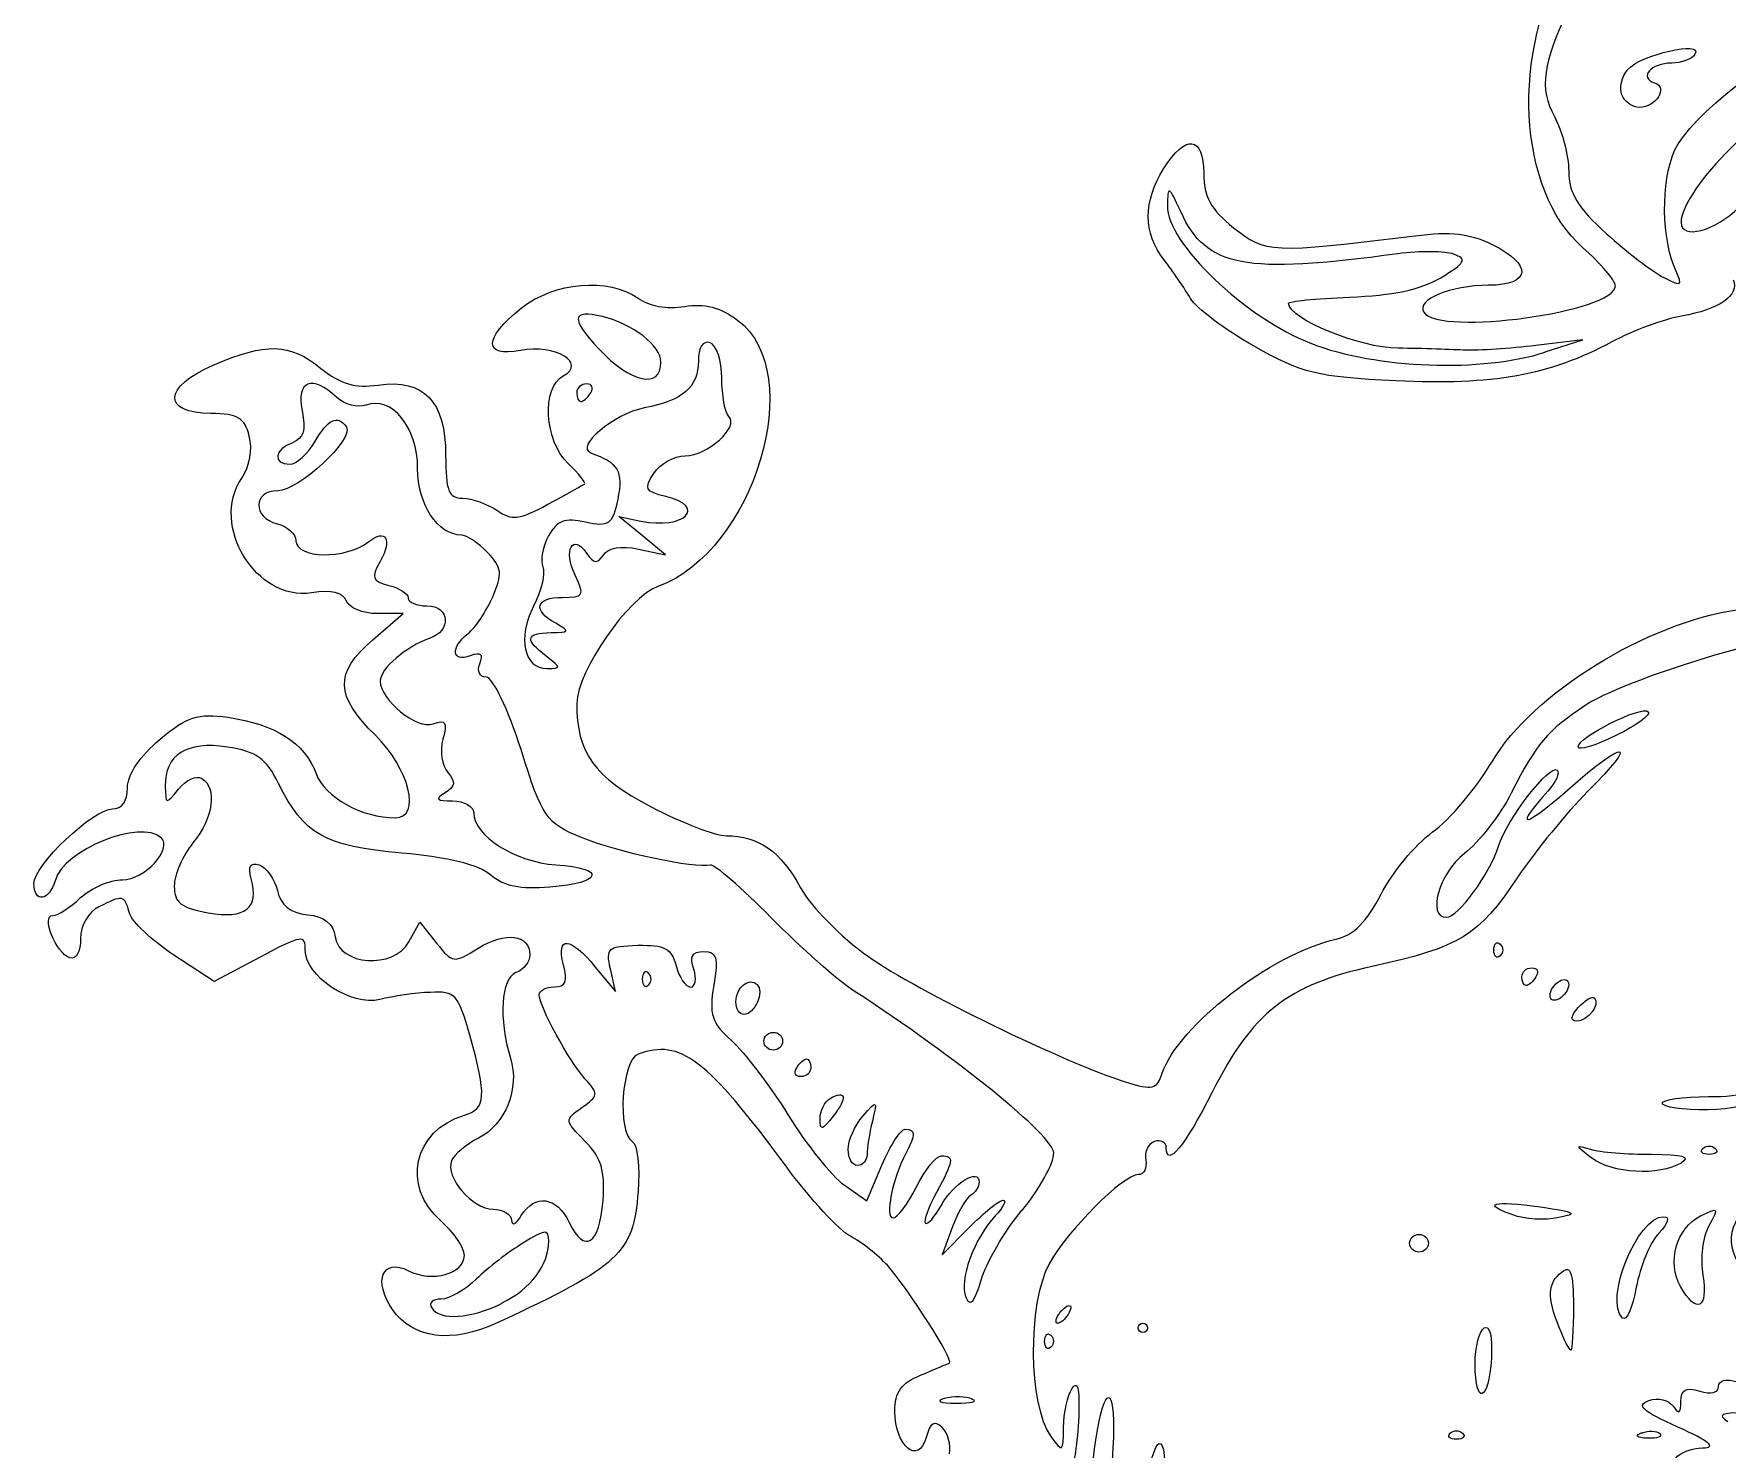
# Model space of a CAD drawing. Extents: x 2.4 to 13.2, y 1.8 to 13.4.
# Drawn here: x 2.386 to 6.044, y 8.006 to 11.063 of the extents above; entities that cross this region are included whole.
import ezdxf

# ---------------------------------------------------------------- set-up
doc = ezdxf.new("R2010")
doc.units = 0
doc.layers.add('Layer_1', color=7, linetype='CONTINUOUS')

msp = doc.modelspace()

# ---------------------------------------------------------------- linework, layer by layer
at = {"layer": 'Layer_1', "color": 7}
for points in [[(5.816628, 10.93083)], [(3.740579, 10.35385)], [(3.588992, 10.28755)], [(5.722063, 9.52253)], [(5.60075, 9.02623)], [(3.902374, 8.97206)], [(5.661405, 8.98553)], [(3.963055, 8.88696)], [(4.033814, 8.82946)], [(4.084319, 8.7191)], [(5.991611, 8.65525)], [(5.580812, 8.51178)], [(5.358123, 8.45058)], [(5.943459, 8.35699)], [(4.599915, 8.29683)], [(5.681125, 8.26879)], [(5.818086, 8.28891)], [(4.771775, 8.26783)], [(5.445703, 8.04004)]]:
    msp.add_lwpolyline(points, close=True, dxfattribs=at)
for points in [[(5.651276, 10.37585), (5.732153, 10.40205), (5.631061, 10.38975)], [(5.651267, 10.37538), (5.651276, 10.37585)], [(3.692001, 9.94997), (3.750743, 9.93767), (3.70019, 9.97917), (3.649636, 10.02067), (3.697081, 10.01057)], [(3.118147, 9.75406), (3.183314, 9.81046), (3.127633, 9.81046)], [(3.493082, 9.71789), (3.492953, 9.71897)], [(3.195747, 9.10136), (3.219781, 9.14396), (3.255593, 9.09886)], [(2.873539, 9.06804), (2.774964, 9.01594), (2.688375, 9.07284)], [(5.540093, 9.08403), (5.540093, 9.08373)], [(3.59873, 9.0471), (3.642233, 8.9943), (3.631337, 9.0432)], [(3.713682, 9.03379), (3.713682, 9.03409)], [(5.722465, 8.95953), (5.72247, 8.95943)], [(5.904032, 8.75292), (5.904032, 8.75275)], [(4.145095, 8.653), (4.145031, 8.6532)], [(5.7512, 8.63465), (5.7512, 8.63435)], [(4.136325, 8.57646), (4.185084, 8.54206), (4.217771, 8.61946)], [(4.520651, 8.52246), (4.520707, 8.52097)], [(4.369868, 8.48427), (4.348133, 8.42527), (4.406304, 8.48427)], [(3.397336, 8.32086), (3.397337, 8.32142)], [(4.569586, 8.23903), (4.569586, 8.23873)], [(5.499663, 8.18981), (5.499654, 8.19021)], [(4.413323, 8.11293), (4.413312, 8.11435)], [(5.859793, 8.04132), (5.859806, 8.04032)]]:
    msp.add_lwpolyline(points, dxfattribs=at)
for points in [[(5.731895, 10.60123), (5.590593, 10.72591), (5.575995, 11.02457), (5.701029, 11.23282)], [(5.706115, 11.12797), (5.64444, 10.99554), (5.637303, 10.946), (5.67099, 10.88421)], [(5.82963, 10.98603), (5.856642, 11.01803), (5.994407, 11.04913), (5.974639, 11.01873)], [(5.974639, 11.01873), (5.967879, 11.00783), (5.945194, 10.99983), (5.924281, 10.99983)], [(5.930667, 10.81094), (5.961975, 10.88204), (6.157855, 11.03677), (6.216501, 11.03677)], [(5.816619, 10.93083), (5.810649, 10.94563), (5.816471, 10.97043), (5.82963, 10.98603)], [(5.924281, 10.99983), (5.879792, 10.99983), (5.852384, 10.96823), (5.887299, 10.95723)], [(5.887299, 10.95723), (5.917534, 10.94713), (5.890619, 10.90403), (5.854483, 10.90403)], [(5.854483, 10.90403), (5.839629, 10.90403), (5.822612, 10.91623), (5.816628, 10.93083)], [(6.176409, 10.88623), (6.148165, 10.92953), (5.944485, 10.72702), (5.944485, 10.65556)], [(5.67099, 10.88421), (5.687891, 10.85321), (5.701761, 10.80011), (5.701761, 10.76632)], [(4.826572, 10.77128), (4.873954, 10.84738), (4.913199, 10.84298), (4.913199, 10.76118)], [(5.933917, 10.55027), (5.902002, 10.61897), (5.900463, 10.74236), (5.930667, 10.81094)], [(4.827204, 10.57523), (4.78244, 10.63333), (4.782204, 10.70014), (4.826572, 10.77128)], [(4.913199, 10.76118), (4.913199, 10.71108), (4.928388, 10.68358), (4.977941, 10.64413)], [(5.701761, 10.76632), (5.701761, 10.71942), (5.721126, 10.68742), (5.782875, 10.63167)], [(4.864202, 10.67755), (4.837443, 10.73555), (4.835642, 10.73635), (4.834695, 10.69135)], [(4.834695, 10.69135), (4.833115, 10.61155), (5.002796, 10.44932), (5.145796, 10.39398)], [(5.944485, 10.65556), (5.944485, 10.61716), (6.018649, 10.63696), (6.069815, 10.68866)], [(5.332922, 10.58785), (5.000673, 10.54275), (4.91918, 10.55845), (4.864202, 10.67755)], [(4.977941, 10.64413), (5.047033, 10.58893), (5.05697, 10.58853), (5.369831, 10.62663)], [(5.369831, 10.62663), (5.445975, 10.63673), (5.489225, 10.63163), (5.536636, 10.60783)], [(5.782875, 10.63167), (5.827487, 10.59147), (5.883456, 10.54867), (5.907252, 10.53647)], [(4.88487, 10.49113), (4.872612, 10.51203), (4.846665, 10.54993), (4.827204, 10.57523)], [(5.453756, 10.58685), (5.434612, 10.59385), (5.380227, 10.59385), (5.332922, 10.58785)], [(5.425261, 10.53615), (5.478482, 10.56815), (5.483021, 10.57625), (5.453756, 10.58685)], [(5.536636, 10.60783), (5.624997, 10.56453), (5.620896, 10.51983), (5.528546, 10.51983)], [(5.80283, 10.51873), (5.80283, 10.52963), (5.770912, 10.56683), (5.731895, 10.60123)], [(3.438678, 10.47032), (3.509901, 10.52722), (3.627738, 10.53722), (3.691056, 10.49192)], [(5.228667, 10.49405), (5.321012, 10.49805), (5.381395, 10.50975), (5.425261, 10.53615)], [(5.907252, 10.53647), (5.945674, 10.51707), (5.948661, 10.51847), (5.933917, 10.55027)], [(5.528546, 10.51983), (5.446377, 10.51983), (5.371345, 10.48833), (5.388971, 10.46143)], [(5.388971, 10.46143), (5.422845, 10.40943), (5.80283, 10.46211), (5.80283, 10.51873)], [(6.057454, 10.5319), (6.071138, 10.4981), (6.026777, 10.4669), (5.945743, 10.4533)], [(3.437098, 10.37912), (3.35594, 10.36372), (3.356662, 10.40492), (3.438678, 10.47032)], [(3.61426, 10.45215), (3.546914, 10.46815), (3.544751, 10.44815), (3.6064, 10.38235)], [(3.691056, 10.49192), (3.715219, 10.47462), (3.753819, 10.46772), (3.791506, 10.47412)], [(3.791506, 10.47412), (3.835041, 10.48112), (3.868258, 10.47312), (3.906617, 10.44402)], [(5.022364, 10.388), (4.958998, 10.4238), (4.897125, 10.4702), (4.88487, 10.49113)], [(5.096178, 10.48035), (5.095861, 10.48535), (5.15536, 10.49125), (5.228667, 10.49405)], [(5.333658, 10.38365), (5.250048, 10.38465), (5.098977, 10.44665), (5.096178, 10.48035)], [(3.740636, 10.35385), (3.740636, 10.38905), (3.679266, 10.43675), (3.61426, 10.45215)], [(3.906617, 10.44402), (4.058325, 10.33085), (3.94222, 9.94428), (3.733947, 9.86915)], [(5.945743, 10.4533), (5.908527, 10.4473), (5.840659, 10.4219), (5.794927, 10.3974)], [(2.77349, 10.34726), (2.888377, 10.39676), (2.936881, 10.39536), (3.005995, 10.34026)], [(3.529408, 10.32402), (3.581532, 10.35172), (3.511847, 10.39342), (3.437098, 10.37912)], [(3.846769, 10.39567), (3.831066, 10.40067), (3.8215, 10.38557), (3.8215, 10.35667)], [(3.872038, 10.31917), (3.872038, 10.35677), (3.860662, 10.39117), (3.846769, 10.39567)], [(5.145796, 10.39398), (5.28609, 10.33968), (5.515359, 10.33128), (5.651267, 10.37538)], [(5.794927, 10.3974), (5.660031, 10.325), (5.538384, 10.3031), (5.328255, 10.3135)], [(5.631061, 10.38975), (5.575459, 10.38275), (5.507219, 10.37885), (5.479417, 10.37965)], [(3.6064, 10.38235), (3.675011, 10.30855), (3.740579, 10.29455), (3.740579, 10.35385)], [(3.8215, 10.35667), (3.8215, 10.29967), (3.788059, 10.27057), (3.704353, 10.25475)], [(5.328255, 10.3135), (5.156853, 10.3215), (5.125927, 10.3296), (5.022364, 10.388)], [(5.479417, 10.37965), (5.451615, 10.38065), (5.386024, 10.38365), (5.333658, 10.38365)], [(2.769, 10.24293), (2.661756, 10.24393), (2.664143, 10.30023), (2.77349, 10.34726)], [(3.040117, 10.27755), (2.987721, 10.32725), (2.951572, 10.31345), (2.96516, 10.24905)], [(3.005995, 10.34026), (3.048986, 10.30616), (3.079622, 10.29716), (3.129663, 10.30426)], [(3.129663, 10.30426), (3.228446, 10.31826), (3.275458, 10.26936), (3.275458, 10.15265)], [(3.539986, 10.13495), (3.488952, 10.18335), (3.482511, 10.2991), (3.529408, 10.32402)], [(3.887261, 10.23627), (3.878931, 10.24427), (3.872038, 10.28157), (3.872038, 10.31917)], [(3.214931, 10.12413), (3.214931, 10.21343), (3.159347, 10.28126), (3.102976, 10.26075)], [(3.580022, 10.30665), (3.568165, 10.30665), (3.558598, 10.29865), (3.558598, 10.28755)], [(3.558598, 10.28755), (3.558598, 10.27665), (3.562608, 10.26845), (3.567568, 10.26845)], [(3.567568, 10.26845), (3.572528, 10.26845), (3.582149, 10.27645), (3.588992, 10.28755)], [(3.588992, 10.28755), (3.595882, 10.29845), (3.591872, 10.30665), (3.580022, 10.30665)], [(2.96516, 10.24905), (2.97413, 10.20675), (2.96869, 10.18885), (2.944442, 10.17975)], [(3.102976, 10.26075), (3.085062, 10.25475), (3.056765, 10.26175), (3.040117, 10.27755)], [(3.704353, 10.25475), (3.639283, 10.24245), (3.553463, 10.17035), (3.588986, 10.15775)], [(2.851264, 10.19403), (2.841005, 10.23333), (2.826092, 10.24223), (2.769, 10.24293)], [(3.061105, 10.21345), (3.078073, 10.18745), (2.957755, 10.0759), (2.912746, 10.0759)], [(2.992478, 10.18135), (3.02031, 10.23065), (3.042968, 10.24125), (3.061105, 10.21345)], [(3.7929, 10.15147), (3.840986, 10.15147), (3.910478, 10.21397), (3.887261, 10.23627)], [(2.83484, 10.10303), (2.851937, 10.12843), (2.858699, 10.16573), (2.851264, 10.19403)], [(2.944442, 10.17975), (2.904929, 10.16535), (2.900875, 10.13345), (2.938512, 10.13345)], [(2.938512, 10.13345), (2.953253, 10.13345), (2.977593, 10.15505), (2.992478, 10.18135)], [(3.275458, 10.15265), (3.275458, 10.07585), (3.281708, 10.05975), (3.312023, 10.05975)], [(3.575365, 10.09045), (3.579055, 10.09245), (3.563187, 10.11295), (3.539986, 10.13495)], [(3.588986, 10.15775), (3.648224, 10.13695), (3.659665, 10.11735), (3.64715, 10.05805)], [(3.72533, 10.11347), (3.73911, 10.13437), (3.769506, 10.15147), (3.7929, 10.15147)], [(2.985715, 9.85546), (2.865573, 9.83746), (2.765998, 10.00079), (2.83484, 10.10303)], [(3.309436, 9.98028), (3.25837, 9.98028), (3.214931, 10.04638), (3.214931, 10.12413)], [(3.750791, 10.06347), (3.706214, 10.07437), (3.703234, 10.07997), (3.72533, 10.11347)], [(2.912746, 10.0759), (2.858748, 10.0759), (2.857818, 10.0181), (2.911476, 10.0047)], [(3.496323, 10.04675), (3.536092, 10.06835), (3.571664, 10.08805), (3.575365, 10.09045)], [(3.697081, 10.01057), (3.791041, 9.99097), (3.842508, 10.04157), (3.750791, 10.06347)], [(3.312023, 10.05975), (3.332149, 10.05975), (3.365556, 10.04755), (3.386307, 10.03365)], [(3.386307, 10.03365), (3.418867, 10.01115), (3.43388, 10.01275), (3.496323, 10.04675)], [(3.64715, 10.05805), (3.635293, 10.00185), (3.628691, 9.99715), (3.577545, 10.00785)], [(2.911476, 10.0047), (2.933716, 9.9987), (2.951918, 9.9828), (2.951918, 9.9681)], [(3.109106, 9.9661), (3.146825, 9.9954), (3.160989, 9.9711), (3.134038, 9.9234)], [(3.577545, 10.00785), (3.532984, 10.01795), (3.516112, 10.01185), (3.497845, 9.97865)], [(2.951918, 9.9681), (2.951918, 9.929), (3.059915, 9.9271), (3.109106, 9.9661)], [(3.366111, 9.94238), (3.346242, 9.96318), (3.320733, 9.98028), (3.309436, 9.98028)], [(3.497845, 9.97865), (3.485026, 9.95595), (3.47945, 9.92565), (3.485347, 9.91125)], [(3.554939, 9.89377), (3.52935, 9.94697), (3.549819, 9.98557), (3.579983, 9.94107)], [(3.616179, 9.93707), (3.627396, 9.95337), (3.653594, 9.95787), (3.692001, 9.94997)], [(3.134038, 9.9234), (3.113912, 9.8877), (3.116509, 9.8806), (3.152609, 9.8716)], [(3.377167, 9.84708), (3.398782, 9.89658), (3.397228, 9.90968), (3.366111, 9.94238)], [(3.579983, 9.94107), (3.595365, 9.91827), (3.602383, 9.91767), (3.616179, 9.93707)], [(3.485347, 9.91125), (3.491117, 9.89675), (3.482147, 9.85875), (3.465286, 9.82655)], [(3.527892, 9.84567), (3.574039, 9.84567), (3.576171, 9.84967), (3.554939, 9.89377)], [(3.060896, 9.83776), (3.053206, 9.85666), (3.029843, 9.86206), (2.985715, 9.85546)], [(3.152609, 9.8716), (3.175667, 9.8656), (3.194558, 9.8536), (3.194558, 9.8443)], [(3.194558, 9.8443), (3.194558, 9.8342), (3.21276, 9.8274), (3.235, 9.8274)], [(3.323954, 9.76748), (3.339497, 9.77968), (3.363387, 9.81538), (3.377167, 9.84708)], [(3.513151, 9.78957), (3.462261, 9.81757), (3.4696, 9.84567), (3.527892, 9.84567)], [(3.733947, 9.86915), (3.670062, 9.84615), (3.559374, 9.68647), (3.558837, 9.61658)], [(3.127633, 9.81046), (3.096997, 9.81046), (3.066969, 9.82266), (3.060896, 9.83776)], [(3.235, 9.8274), (3.284976, 9.8274), (3.288871, 9.7731), (3.24012, 9.7567)], [(3.465286, 9.82655), (3.429939, 9.75935), (3.44468, 9.69088), (3.494352, 9.69179)], [(5.536928, 9.49179), (5.624556, 9.63907), (5.870068, 9.79083), (6.065601, 9.81857)], [(3.492953, 9.71897), (3.4453, 9.75317), (3.448424, 9.76887), (3.503052, 9.76957)], [(3.503052, 9.76957), (3.543687, 9.77025), (3.54476, 9.77157), (3.513151, 9.78957)], [(3.123757, 9.54771), (3.035933, 9.63361), (3.034619, 9.6817), (3.118147, 9.75406)], [(3.24012, 9.7567), (3.190303, 9.74), (3.133966, 9.6912), (3.133966, 9.665)], [(3.328444, 9.71938), (3.288466, 9.70478), (3.285502, 9.73718), (3.323954, 9.76748)], [(6.166909, 9.75825), (6.019192, 9.72865), (5.801181, 9.65464), (5.737636, 9.61226)], [(3.34929, 9.70228), (3.35762, 9.72288), (3.35185, 9.72798), (3.328444, 9.71938)], [(3.36307, 9.67328), (3.348649, 9.67328), (3.342624, 9.68588), (3.34929, 9.70228)], [(3.494352, 9.69179), (3.525566, 9.69247), (3.525469, 9.69379), (3.493082, 9.71789)], [(3.133966, 9.665), (3.133966, 9.624), (3.213602, 9.55958), (3.248565, 9.5724)], [(3.438251, 9.51667), (3.410195, 9.60517), (3.377475, 9.67328), (3.36307, 9.67328)], [(2.658084, 9.53888), (2.717803, 9.58858), (2.739578, 9.59568), (2.804681, 9.58658)], [(2.804681, 9.58658), (2.907166, 9.57208), (2.971047, 9.53148), (2.995374, 9.4653)], [(3.558837, 9.61658), (3.558204, 9.51043), (3.596123, 9.45739), (3.719206, 9.39317)], [(5.737636, 9.61226), (5.654967, 9.55716), (5.632686, 9.53076), (5.577828, 9.42301)], [(5.722063, 9.52253), (5.722063, 9.54403), (5.858972, 9.61273), (5.873779, 9.59863)], [(5.873779, 9.59863), (5.880249, 9.59263), (5.848789, 9.56933), (5.80381, 9.54713)], [(3.248565, 9.5724), (3.275644, 9.5825), (3.279618, 9.5764), (3.269475, 9.5391)], [(2.58795, 9.43454), (2.58795, 9.46294), (2.614677, 9.50274), (2.658084, 9.53888)], [(2.803881, 9.52226), (2.716137, 9.53586), (2.6685, 9.50576), (2.669541, 9.43766)], [(2.914393, 9.44356), (2.887346, 9.49806), (2.866852, 9.51266), (2.803881, 9.52226)], [(3.167212, 9.3694), (3.223004, 9.3694), (3.196967, 9.47616), (3.123757, 9.54771)], [(3.269475, 9.5391), (3.262585, 9.5142), (3.267235, 9.4819), (3.280053, 9.4673)], [(3.568792, 9.32681), (3.492009, 9.35841), (3.485391, 9.36811), (3.438251, 9.51667)], [(5.699621, 9.42994), (5.82686, 9.54167), (5.855941, 9.53876), (5.742594, 9.42594)], [(5.80381, 9.54713), (5.758847, 9.52483), (5.722061, 9.51383), (5.722063, 9.52253)], [(5.407137, 9.33813), (5.444199, 9.36493), (5.502603, 9.43413), (5.536928, 9.49179)], [(5.549925, 9.30794), (5.5685, 9.36684), (5.661298, 9.48708), (5.676832, 9.47234)], [(2.698511, 9.43166), (2.714054, 9.45106), (2.73655, 9.46146), (2.748424, 9.45456)], [(2.748424, 9.45456), (2.78257, 9.43466), (2.773596, 9.36826), (2.729565, 9.31516)], [(3.181441, 9.29307), (3.01355, 9.30837), (2.969202, 9.33327), (2.914393, 9.44356)], [(2.995374, 9.4653), (3.014265, 9.4139), (3.093917, 9.3694), (3.167212, 9.3694)], [(3.280053, 9.4673), (3.297711, 9.4471), (3.296316, 9.4368), (3.274123, 9.4235)], [(5.676832, 9.47234), (5.683052, 9.46634), (5.674302, 9.44644), (5.657656, 9.42794)], [(2.555599, 9.38854), (2.576269, 9.38854), (2.58795, 9.40514), (2.58795, 9.43454)], [(2.669541, 9.43766), (2.670173, 9.39766), (2.671461, 9.39746), (2.698511, 9.43166)], [(3.274123, 9.4235), (3.251691, 9.41), (3.255456, 9.406), (3.290579, 9.4058)], [(3.290579, 9.4058), (3.315608, 9.40566), (3.336069, 9.3937), (3.336069, 9.3802)], [(5.577828, 9.42301), (5.55369, 9.37551), (5.508018, 9.31661), (5.476363, 9.29216)], [(5.657656, 9.42794), (5.581672, 9.34404), (5.603001, 9.34494), (5.699621, 9.42994)], [(5.742594, 9.42594), (5.698219, 9.38164), (5.63039, 9.29874), (5.59186, 9.24161)], [(2.385761, 9.22744), (2.385761, 9.26724), (2.513627, 9.38854), (2.555599, 9.38854)], [(2.6612, 9.32574), (2.616671, 9.36794), (2.450168, 9.30104), (2.431523, 9.23344)], [(3.336069, 9.3802), (3.336069, 9.3307), (3.425495, 9.27404), (3.513341, 9.26787)], [(3.719206, 9.39317), (3.784901, 9.35897), (3.858095, 9.33077), (3.881854, 9.33077)], [(3.881854, 9.33077), (3.95117, 9.33077), (4.000362, 9.29627), (4.042294, 9.21832)], [(5.296463, 9.20455), (5.320283, 9.25115), (5.370081, 9.31131), (5.407137, 9.33813)], [(2.577126, 9.23544), (2.624299, 9.23544), (2.686245, 9.30204), (2.6612, 9.32574)], [(2.729565, 9.31516), (2.707325, 9.28836), (2.689123, 9.24646), (2.689123, 9.22186)], [(3.3728, 9.24577), (3.347083, 9.26787), (3.28166, 9.28407), (3.181441, 9.29307)], [(3.847419, 9.26721), (3.813946, 9.25921), (3.645922, 9.29521), (3.568792, 9.32681)], [(5.437652, 9.15451), (5.462704, 9.15451), (5.530986, 9.24781), (5.549925, 9.30794)], [(2.855445, 9.23786), (2.847915, 9.26496), (2.853205, 9.27396), (2.872542, 9.26796)], [(2.872542, 9.26796), (2.887765, 9.26296), (2.905486, 9.23816), (2.911783, 9.21266)], [(3.513341, 9.26787), (3.623949, 9.26087), (3.615553, 9.22887), (3.500362, 9.21957)], [(3.978842, 9.15367), (3.915245, 9.21817), (3.856104, 9.26927), (3.847419, 9.26721)], [(5.476363, 9.29216), (5.421566, 9.24986), (5.394782, 9.15451), (5.437652, 9.15451)], [(2.431523, 9.23344), (2.419345, 9.18934), (2.385761, 9.18504), (2.385761, 9.22744)], [(2.486851, 9.19704), (2.509091, 9.21814), (2.54971, 9.23544), (2.577126, 9.23544)], [(2.689123, 9.22186), (2.689123, 9.18596), (2.703224, 9.17486), (2.762109, 9.16436)], [(2.762109, 9.16436), (2.843299, 9.14996), (2.873199, 9.17446), (2.855445, 9.23786)], [(3.500362, 9.21957), (3.436445, 9.21457), (3.401018, 9.22157), (3.3728, 9.24577)], [(5.59186, 9.24161), (5.505221, 9.11314), (5.468074, 9.09033), (5.277287, 9.04842)], [(2.426844, 9.15864), (2.437579, 9.15864), (2.464611, 9.17594), (2.486851, 9.19704)], [(2.592508, 9.16334), (2.581612, 9.20274), (2.577766, 9.20344), (2.525963, 9.17714)], [(2.911783, 9.21266), (2.919803, 9.18006), (2.939391, 9.16436), (2.976805, 9.16016)], [(4.042294, 9.21832), (4.063845, 9.17822), (4.129812, 9.11132), (4.188954, 9.06955)], [(5.199404, 9.10745), (5.237085, 9.11545), (5.266119, 9.14515), (5.296463, 9.20455)], [(2.463505, 9.06694), (2.433333, 9.07704), (2.400486, 9.15864), (2.426844, 9.15864)], [(2.525963, 9.17714), (2.503001, 9.16504), (2.486851, 9.13704), (2.486851, 9.10844)], [(2.688375, 9.07284), (2.640754, 9.10424), (2.597619, 9.14484), (2.592508, 9.16334)], [(2.976805, 9.16016), (3.014027, 9.15616), (3.032278, 9.14146), (3.036668, 9.11226)], [(4.15793, 8.99526), (4.123032, 9.01796), (4.042451, 9.08916), (3.978842, 9.15367)], [(2.972114, 9.08334), (2.972114, 9.11774), (2.965384, 9.11674), (2.873539, 9.06804)], [(3.036668, 9.11226), (3.045958, 9.05016), (3.162435, 9.04206), (3.195747, 9.10136)], [(3.345739, 9.08796), (3.404352, 9.12446), (3.457453, 9.11756), (3.457453, 9.07336)], [(3.530087, 9.0521), (3.513375, 9.1152), (3.544508, 9.1132), (3.59873, 9.0471)], [(2.486851, 9.10844), (2.486851, 9.08004), (2.477081, 9.06264), (2.463505, 9.06694)], [(3.133414, 8.9767), (3.071548, 8.9614), (2.972114, 9.0272), (2.972114, 9.08334)], [(3.255593, 9.09886), (3.290555, 9.05496), (3.292687, 9.05476), (3.345739, 9.08796)], [(3.457453, 9.07336), (3.457453, 9.05836), (3.443834, 9.04106), (3.427121, 9.03496)], [(3.631337, 9.0432), (3.621407, 9.088), (3.626377, 9.0923), (3.690735, 9.094)], [(3.690735, 9.094), (3.748851, 9.095), (3.763112, 9.088), (3.773191, 9.0499)], [(3.811358, 9.0423), (3.801908, 9.0703), (3.807668, 9.0807), (3.832814, 9.0807)], [(3.832814, 9.0807), (3.861239, 9.0807), (3.864973, 9.0682), (3.854669, 9.0071)], [(4.823718, 8.81768), (4.858098, 8.92044), (5.05919, 9.07554), (5.199404, 9.10745)], [(5.540093, 9.08373), (5.540093, 9.09783), (5.546163, 9.10353), (5.553585, 9.09663)], [(5.553585, 9.07113), (5.546165, 9.06413), (5.540093, 9.07013), (5.540093, 9.08403)], [(5.553585, 9.09663), (5.561005, 9.08963), (5.561005, 9.07813), (5.553585, 9.07113)], [(3.510251, 9.0042), (3.534831, 9.0042), (3.53967, 9.0163), (3.530087, 9.0521)], [(3.713682, 9.03409), (3.706312, 9.04109), (3.700222, 9.03509), (3.700222, 9.02119)], [(3.773191, 9.0499), (3.779921, 9.0246), (3.794101, 9.0039), (3.804788, 9.0039)], [(3.804788, 9.0039), (3.815366, 9.0039), (3.818407, 9.0212), (3.811358, 9.0423)], [(4.188954, 9.06955), (4.293682, 8.99555), (4.615153, 8.83905), (4.745602, 8.79858)], [(5.277287, 9.04842), (5.093602, 9.00812), (5.01838, 8.94892), (4.931624, 8.77681)], [(5.60075, 9.02623), (5.60075, 9.03713), (5.61038, 9.04533), (5.62217, 9.04533)], [(5.62217, 9.04533), (5.633947, 9.04533), (5.637969, 9.03733), (5.63108, 9.02623)], [(3.427121, 9.03496), (3.394851, 9.02276), (3.389354, 8.93546), (3.415584, 8.85011)], [(3.477723, 8.988), (3.477723, 8.996), (3.492304, 9.0042), (3.510251, 9.0042)], [(3.700222, 9.02119), (3.700222, 9.00709), (3.706312, 9.00129), (3.713682, 9.00829)], [(3.713682, 9.00829), (3.721052, 9.01529), (3.721052, 9.02679), (3.713682, 9.03379)], [(3.854669, 9.0071), (3.844251, 8.9447), (3.850019, 8.9265), (3.892852, 8.88835)], [(3.902391, 8.97216), (3.902391, 9.00316), (3.931009, 9.02606), (3.94873, 9.00926)], [(3.94873, 9.00926), (3.964433, 8.99426), (3.9428, 8.94446), (3.920448, 8.94446)], [(5.60966, 9.00713), (5.60476, 9.00713), (5.60075, 9.01513), (5.60075, 9.02623)], [(5.63108, 9.02623), (5.62422, 9.01533), (5.614557, 9.00713), (5.60966, 9.00713)], [(5.661405, 8.98553), (5.661405, 8.99643), (5.670505, 9.01003), (5.681625, 9.01653)], [(5.681625, 9.01653), (5.692745, 9.02253), (5.701845, 9.02053), (5.701845, 9.00953)], [(5.701845, 9.00953), (5.701845, 8.99863), (5.692745, 8.98503), (5.681625, 8.97853)], [(3.242612, 8.9924), (3.210614, 8.9914), (3.16147, 8.9844), (3.133414, 8.9767)], [(3.327647, 8.8997), (3.30294, 8.988), (3.296177, 8.9953), (3.242612, 8.9924)], [(3.576458, 8.80591), (3.541479, 8.84431), (3.477723, 8.96188), (3.477723, 8.988)], [(3.920448, 8.94446), (3.910518, 8.94446), (3.902374, 8.95696), (3.902374, 8.97206)], [(4.589295, 8.64563), (4.588663, 8.68203), (4.379954, 8.85139), (4.15793, 8.99526)], [(5.681625, 8.97853), (5.670505, 8.97253), (5.661405, 8.97453), (5.661405, 8.98553)], [(5.757298, 8.97983), (5.771318, 8.96653), (5.742829, 8.93023), (5.718395, 8.93023)], [(5.72247, 8.95943), (5.736522, 8.97553), (5.752199, 8.98473), (5.757298, 8.97983)], [(5.718395, 8.93023), (5.705, 8.93023), (5.706522, 8.94113), (5.722465, 8.95953)], [(3.31595, 8.72713), (3.362657, 8.74123), (3.364485, 8.76803), (3.327647, 8.8997)], [(4.010847, 8.61688), (3.839842, 8.84885), (3.782637, 8.89224), (3.691601, 8.85912)], [(3.963055, 8.88696), (3.963055, 8.89786), (3.972185, 8.90606), (3.983276, 8.90606)], [(3.983276, 8.90606), (3.994332, 8.90606), (4.003497, 8.89806), (4.003497, 8.88696)], [(3.691601, 8.85912), (3.655613, 8.84602), (3.645294, 8.68963), (3.679103, 8.6698)], [(3.892852, 8.88835), (3.920684, 8.86355), (3.975868, 8.79095), (4.01551, 8.72703)], [(3.983276, 8.86786), (3.97222, 8.86786), (3.963055, 8.87586), (3.963055, 8.88696)], [(4.003497, 8.88696), (4.003497, 8.87606), (3.994367, 8.86786), (3.983276, 8.86786)], [(3.415584, 8.85011), (3.435709, 8.78441), (3.404688, 8.70717), (3.346411, 8.67754)], [(4.042784, 8.81036), (4.030927, 8.81036), (4.026922, 8.81836), (4.033814, 8.82946)], [(4.033814, 8.82946), (4.040704, 8.84036), (4.050334, 8.84856), (4.055238, 8.84856)], [(4.064208, 8.82946), (4.064208, 8.81856), (4.054598, 8.81036), (4.042784, 8.81036)], [(4.055238, 8.84856), (4.060198, 8.84856), (4.064208, 8.84056), (4.064208, 8.82946)], [(4.745602, 8.79858), (4.803255, 8.78068), (4.812076, 8.78288), (4.823718, 8.81768)], [(6.207317, 8.83905), (6.207317, 8.79065), (6.100913, 8.73852), (6.002402, 8.73852)], [(3.569888, 8.74361), (3.605572, 8.76841), (3.6061, 8.77341), (3.576458, 8.80591)], [(4.10595, 8.7631), (4.140624, 8.7835), (4.144022, 8.7651), (4.113, 8.7251)], [(6.003498, 8.76715), (6.08094, 8.76715), (6.114517, 8.77805), (6.155139, 8.81365)], [(3.576458, 8.67091), (3.532074, 8.71571), (3.531929, 8.71731), (3.569888, 8.74361)], [(4.084367, 8.7192), (4.084367, 8.7364), (4.094137, 8.7563), (4.10595, 8.7631)], [(4.176853, 8.7251), (4.207569, 8.761), (4.208291, 8.7606), (4.197362, 8.7142)], [(4.931624, 8.77681), (4.873444, 8.66133), (4.832471, 8.6117), (4.832471, 8.65662)], [(5.904032, 8.75275), (5.904032, 8.76075), (5.948793, 8.76715), (6.003498, 8.76715)], [(6.002402, 8.73852), (5.9483, 8.73852), (5.904032, 8.74452), (5.904032, 8.75292)], [(3.265285, 8.49863), (3.179304, 8.57413), (3.205855, 8.69399), (3.31595, 8.72713)], [(4.01551, 8.72703), (4.055136, 8.66313), (4.109503, 8.59535), (4.136325, 8.57646)], [(4.113, 8.7251), (4.089013, 8.694), (4.084319, 8.693), (4.084319, 8.7191)], [(4.145031, 8.6532), (4.145031, 8.6722), (4.159291, 8.7046), (4.176853, 8.7251)], [(4.197362, 8.7142), (4.191112, 8.6878), (4.185825, 8.6555), (4.185825, 8.6423)], [(3.346411, 8.67754), (3.319748, 8.66394), (3.293551, 8.64224), (3.288247, 8.62904)], [(3.615507, 8.5428), (3.620467, 8.607), (3.611817, 8.6351), (3.576458, 8.67091)], [(4.217771, 8.61946), (4.235749, 8.66206), (4.258566, 8.69686), (4.268485, 8.69686)], [(4.268485, 8.69686), (4.291078, 8.69686), (4.291237, 8.68386), (4.269117, 8.64286)], [(4.832471, 8.65662), (4.832471, 8.66872), (4.821095, 8.67472), (4.807198, 8.67022)], [(3.679103, 8.6698), (3.689838, 8.6638), (3.695334, 8.6151), (3.691281, 8.56219)], [(4.165316, 8.6183), (4.15426, 8.6183), (4.145095, 8.6339), (4.145095, 8.653)], [(4.185825, 8.6423), (4.185676, 8.6291), (4.176375, 8.6183), (4.165316, 8.6183)], [(4.269117, 8.64286), (4.240563, 8.59006), (4.223851, 8.50507), (4.241974, 8.50507)], [(4.292575, 8.57227), (4.311114, 8.60927), (4.335566, 8.63937), (4.346866, 8.63937)], [(4.346866, 8.63937), (4.374477, 8.63937), (4.372929, 8.62847), (4.335585, 8.55997)], [(4.520707, 8.52097), (4.558732, 8.56757), (4.589597, 8.62361), (4.589295, 8.64563)], [(4.807198, 8.67022), (4.79329, 8.66522), (4.784608, 8.64752), (4.787862, 8.63022)], [(5.7512, 8.63435), (5.715285, 8.66205), (5.715099, 8.66375), (5.74899, 8.65345)], [(5.74899, 8.65345), (5.769366, 8.64745), (5.828502, 8.64255), (5.880414, 8.64255)], [(5.94447, 8.62375), (5.897871, 8.59525), (5.794905, 8.60105), (5.7512, 8.63465)], [(5.880414, 8.64255), (5.948806, 8.64227), (5.966446, 8.63755), (5.94447, 8.62375)], [(6.005103, 8.64235), (5.990281, 8.64235), (5.984219, 8.64835), (5.991611, 8.65525)], [(5.991648, 8.65525), (5.999068, 8.66225), (6.011205, 8.66225), (6.018595, 8.65525)], [(6.018595, 8.65525), (6.026015, 8.64825), (6.019865, 8.64235), (6.005103, 8.64235)], [(3.288247, 8.62904), (3.273826, 8.59334), (3.332888, 8.5241), (3.377786, 8.5241)], [(4.149928, 8.46544), (4.125829, 8.47774), (4.063242, 8.54584), (4.010847, 8.61688)], [(4.346614, 8.53297), (4.373626, 8.58087), (4.428047, 8.61397), (4.428047, 8.58247)], [(4.772031, 8.59862), (4.739364, 8.59862), (4.61841, 8.4777), (4.579317, 8.40606)], [(4.787862, 8.63022), (4.791142, 8.61292), (4.784002, 8.59862), (4.772031, 8.59862)], [(3.691281, 8.56219), (3.681182, 8.42884), (3.65204, 8.40163), (3.38658, 8.27843)], [(4.241974, 8.50507), (4.251264, 8.50507), (4.27402, 8.53537), (4.292575, 8.57227)], [(4.428047, 8.58247), (4.428047, 8.57237), (4.419827, 8.56017), (4.409817, 8.55417)], [(6.075279, 8.3971), (6.032306, 8.4593), (6.050952, 8.51051), (6.140079, 8.57499)], [(3.377786, 8.5241), (3.399401, 8.5241), (3.417347, 8.5132), (3.4177, 8.5001)], [(3.438931, 8.5102), (3.468478, 8.5583), (3.515298, 8.5516), (3.542329, 8.4953)], [(3.542329, 8.4953), (3.575625, 8.426), (3.608153, 8.447), (3.615507, 8.5428)], [(4.335585, 8.55997), (4.318083, 8.52787), (4.307467, 8.49807), (4.311954, 8.49387)], [(4.311954, 8.49387), (4.316474, 8.48887), (4.332047, 8.50717), (4.346614, 8.53297)], [(4.409817, 8.55417), (4.399803, 8.54817), (4.381826, 8.51687), (4.369868, 8.48427)], [(4.406304, 8.48427), (4.438298, 8.51667), (4.471335, 8.54327), (4.479716, 8.54327)], [(4.479716, 8.54327), (4.488086, 8.54327), (4.480348, 8.52817), (4.462909, 8.50967)], [(5.580812, 8.51178), (5.511944, 8.53598), (5.537972, 8.54338), (5.64119, 8.52888)], [(5.64119, 8.52888), (5.716996, 8.51798), (5.723434, 8.51438), (5.67979, 8.50578)], [(5.986678, 8.50947), (6.025347, 8.52907), (6.026652, 8.52747), (6.004464, 8.48817)], [(3.315823, 8.42403), (3.315823, 8.44063), (3.293071, 8.47413), (3.265285, 8.49863)], [(3.4177, 8.5001), (3.418016, 8.4868), (3.42747, 8.4921), (3.438931, 8.5102)], [(4.462909, 8.50967), (4.416993, 8.46147), (4.383669, 8.36915), (4.399469, 8.33378)], [(4.432246, 8.37068), (4.442834, 8.40768), (4.482623, 8.47586), (4.520651, 8.52246)], [(5.67979, 8.50578), (5.650977, 8.49978), (5.606438, 8.50178), (5.580812, 8.51178)], [(5.818104, 8.28883), (5.777157, 8.32773), (5.850177, 8.50779), (5.90687, 8.50779)], [(5.90687, 8.50779), (5.921211, 8.50779), (5.917108, 8.49369), (5.896473, 8.47209)], [(5.943463, 8.35693), (5.913703, 8.40973), (5.934463, 8.48296), (5.986678, 8.50947)], [(6.004464, 8.48817), (5.991293, 8.46477), (5.985476, 8.41657), (5.991549, 8.38129)], [(3.397337, 8.32142), (3.459203, 8.35182), (3.498027, 8.40312), (3.498027, 8.45466)], [(3.498027, 8.45466), (3.498027, 8.48176), (3.491937, 8.48146), (3.442426, 8.45066)], [(4.229756, 8.40284), (4.209951, 8.42504), (4.174043, 8.45314), (4.149928, 8.46544)], [(5.358123, 8.45058), (5.358123, 8.46148), (5.367223, 8.46968), (5.378343, 8.46968)], [(5.378343, 8.46968), (5.389463, 8.46968), (5.398563, 8.46168), (5.398563, 8.45058)], [(5.896473, 8.47209), (5.877771, 8.45249), (5.855873, 8.39999), (5.847846, 8.35541)], [(3.160719, 8.30743), (3.117937, 8.36943), (3.138575, 8.41975), (3.194976, 8.39113)], [(3.194976, 8.39113), (3.246538, 8.36493), (3.315823, 8.38413), (3.315823, 8.42403)], [(3.442426, 8.45066), (3.411837, 8.43226), (3.36678, 8.39756), (3.342297, 8.37366)], [(5.378343, 8.43148), (5.367223, 8.43148), (5.358123, 8.43948), (5.358123, 8.45058)], [(5.398563, 8.45058), (5.398563, 8.43968), (5.389463, 8.43148), (5.378343, 8.43148)], [(4.364022, 8.19226), (4.373252, 8.19826), (4.274708, 8.35246), (4.229756, 8.40284)], [(4.579317, 8.40606), (4.531989, 8.31926), (4.533982, 8.10079), (4.582727, 8.03337)], [(5.681125, 8.26883), (5.654871, 8.33433), (5.656261, 8.36433), (5.686685, 8.38829)], [(5.686685, 8.38829), (5.706336, 8.40379), (5.711958, 8.38729), (5.711958, 8.31399)], [(5.991549, 8.38129), (6.003935, 8.30899), (5.97793, 8.29589), (5.943459, 8.35699)], [(3.342297, 8.37366), (3.317814, 8.34956), (3.283156, 8.32986), (3.265289, 8.32986)], [(4.399469, 8.33378), (4.409169, 8.31198), (4.418392, 8.32288), (4.432246, 8.37068)], [(5.847846, 8.35541), (5.839816, 8.31081), (5.826426, 8.28091), (5.818086, 8.28891)], [(3.38658, 8.27843), (3.288758, 8.23303), (3.204607, 8.24383), (3.160719, 8.30743)], [(3.265289, 8.32986), (3.247407, 8.32986), (3.238434, 8.32186), (3.245292, 8.31076)], [(3.245292, 8.31076), (3.263399, 8.28286), (3.329398, 8.28716), (3.397336, 8.32086)], [(4.599915, 8.29683), (4.606775, 8.30773), (4.616975, 8.31593), (4.622535, 8.31593)], [(4.622535, 8.31593), (4.628095, 8.31593), (4.627025, 8.30793), (4.620325, 8.29683)], [(5.711958, 8.31399), (5.711958, 8.26219), (5.709428, 8.21969), (5.706398, 8.21969)], [(4.597705, 8.27773), (4.592145, 8.27773), (4.593215, 8.28573), (4.599915, 8.29683)], [(4.620325, 8.29683), (4.613435, 8.28593), (4.603265, 8.27773), (4.597705, 8.27773)], [(4.771775, 8.26783), (4.771775, 8.27283), (4.776325, 8.27793), (4.781885, 8.27793)], [(4.781885, 8.27793), (4.787445, 8.27793), (4.791995, 8.27293), (4.791995, 8.26783)], [(5.519494, 8.26771), (5.531463, 8.27471), (5.53747, 8.24861), (5.534652, 8.20191)], [(5.706398, 8.21969), (5.703238, 8.21969), (5.691961, 8.24189), (5.681125, 8.26879)], [(4.569586, 8.23873), (4.569586, 8.25283), (4.575656, 8.25853), (4.583078, 8.25163)], [(4.583078, 8.22613), (4.575658, 8.21913), (4.569586, 8.22513), (4.569586, 8.23903)], [(4.583078, 8.25163), (4.590498, 8.24463), (4.590498, 8.23313), (4.583078, 8.22613)], [(4.781885, 8.25773), (4.776325, 8.25773), (4.771775, 8.26273), (4.771775, 8.26783)], [(4.791995, 8.26783), (4.791995, 8.26283), (4.787445, 8.25773), (4.781885, 8.25773)], [(5.499654, 8.19021), (5.499654, 8.22651), (5.508564, 8.26141), (5.519494, 8.26771)], [(5.534652, 8.20191), (5.528992, 8.10761), (5.499663, 8.09782), (5.499663, 8.18981)], [(4.245983, 8.08716), (4.245983, 8.12956), (4.259282, 8.14816), (4.301584, 8.16546)], [(4.301584, 8.16546), (4.332166, 8.17796), (4.360261, 8.19006), (4.364022, 8.19226)], [(4.610371, 8.05247), (4.610538, 8.08387), (4.619061, 8.12207), (4.629264, 8.13727)], [(4.629264, 8.13727), (4.64165, 8.15587), (4.646102, 8.13227), (4.642532, 8.06547)], [(4.68364, 8.04712), (4.702879, 8.1575), (4.724631, 8.13242), (4.716853, 8.00872)], [(5.944156, 8.10844), (5.944393, 8.13454), (5.954649, 8.14024), (5.984905, 8.13104)], [(5.984905, 8.13104), (6.009137, 8.12404), (6.025343, 8.12704), (6.025343, 8.14114)], [(6.025343, 8.14114), (6.025343, 8.15424), (6.041551, 8.15804), (6.065655, 8.15124)], [(4.313617, 8.03086), (4.296905, 7.97026), (4.245983, 8.01256), (4.245983, 8.08716)], [(4.352655, 8.11503), (4.332972, 8.11003), (4.344195, 8.10493), (4.377551, 8.10493)], [(4.413312, 8.11435), (4.399628, 8.11935), (4.372327, 8.12035), (4.352655, 8.11503)], [(4.377551, 8.10493), (4.410913, 8.10463), (4.427009, 8.10893), (4.413323, 8.11293)], [(5.937341, 8.05344), (5.860261, 8.08804), (5.846911, 8.10034), (5.875068, 8.11054)], [(5.875068, 8.11054), (5.895918, 8.11754), (5.9178, 8.11254), (5.927379, 8.09834)], [(5.927379, 8.09834), (5.939348, 8.08044), (5.943935, 8.08324), (5.944156, 8.10844)], [(4.348307, 8.05256), (4.331406, 8.06856), (4.322432, 8.06346), (4.313617, 8.03086)], [(4.363657, 7.99526), (4.367727, 8.01486), (4.360817, 8.04056), (4.348307, 8.05256)], [(4.582727, 8.03337), (4.608537, 7.99767), (4.610087, 7.99877), (4.610371, 8.05247)], [(4.642532, 8.06547), (4.639692, 8.01057), (4.631091, 7.95993), (4.623609, 7.95291)], [(4.78671, 7.8697), (4.7906, 8.00255), (4.830354, 8.08092), (4.829429, 7.9539)], [(5.991155, 8.00834), (6.022337, 8.009), (6.006378, 8.02254), (5.937341, 8.05344)], [(6.080946, 8.08453), (6.031084, 8.08425), (6.022551, 8.07953), (6.045562, 8.06573)], [(4.70149, 7.80452), (4.668696, 7.86412), (4.663677, 7.93247), (4.68364, 8.04712)], [(5.459195, 8.02714), (5.444373, 8.02714), (5.438311, 8.03314), (5.445703, 8.04004)], [(5.445739, 8.04004), (5.453159, 8.04704), (5.465296, 8.04704), (5.472687, 8.04004)], [(5.472687, 8.04004), (5.480107, 8.03304), (5.473957, 8.02714), (5.459195, 8.02714)], [(5.872019, 8.02922), (5.84845, 8.03022), (5.84368, 8.03522), (5.859793, 8.04132)], [(5.859806, 8.04032), (5.874403, 8.04632), (5.891838, 8.04532), (5.898557, 8.03932)], [(5.898557, 8.03932), (5.905287, 8.03332), (5.893347, 8.02842), (5.872019, 8.02922)], [(4.716853, 8.00872), (4.711983, 7.93132), (4.720833, 7.87612), (4.746551, 7.82348)], [(5.933395, 7.98654), (5.940785, 7.99744), (5.966794, 8.00774), (5.991155, 8.00834)]]:
    msp.add_open_spline(points, degree=3, dxfattribs=at)

doc.saveas('drawing.dxf')
